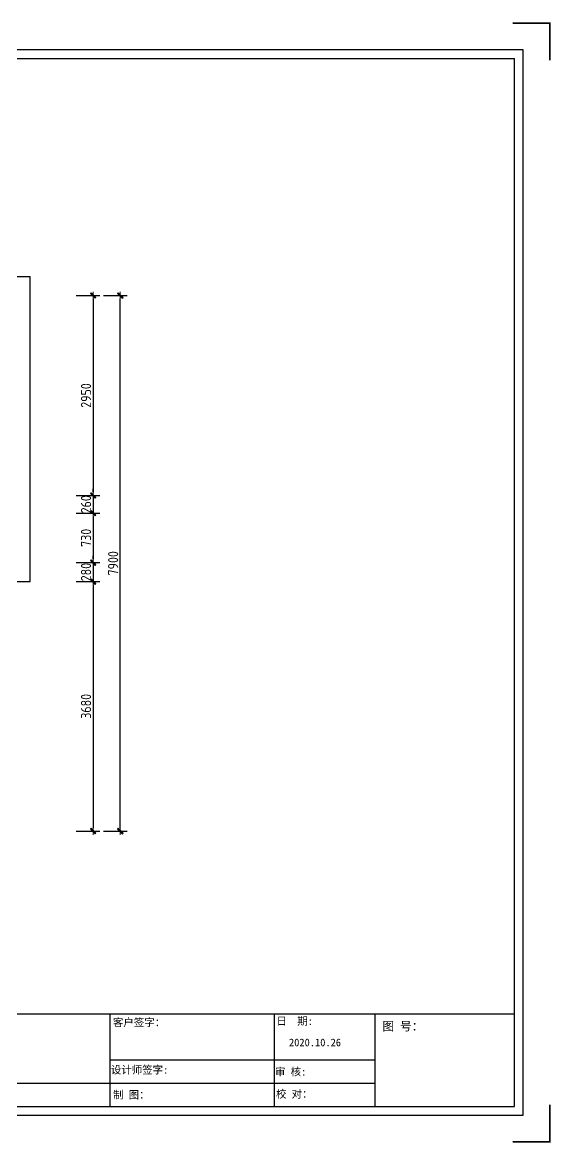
# Model space of a CAD drawing. Header units: millimetres. Extents: x -58733 to 427521, y -235734 to 553534.
# Drawn here: x 41899 to 49687, y 247313 to 263836 of the extents above; entities that cross this region are included whole.
import ezdxf

# ---------------------------------------------------------------- set-up
doc = ezdxf.new("R2010")
doc.units = ezdxf.units.MM
doc.layers.add('图框', color=251, linetype='Continuous')
doc.layers.add('目录文字', color=8, linetype='Continuous')
doc.layers.add('墙体', color=7, linetype='Continuous', lineweight=30)
doc.styles.add('CCD_DIM', font='ARCHS.SHX')
doc.styles.add('宋体', font='simsun.ttc', dxfattribs={"height": 120})
doc.dimstyles.new('海龍1：50', dxfattribs={"dimscale": 50, "dimtxt": 3, "dimasz": 1, "dimexe": 2, "dimexo": 2, "dimgap": 0.6, "dimtad": 1, "dimdec": 0, "dimrnd": 5, "dimdsep": 46, "dimtxsty": 'CCD_DIM', "dimblk": 'WS-cj', "dimcen": 1, "dimclrd": 242, "dimclre": 242, "dimclrt": 2, "dimadec": 0, "dimazin": 2, "dimtfac": 1, "dimtdec": 0, "dimtix": 1, "dimtmove": 2, "dimatfit": 3, "dimldrblk": 'CCD_Leader_Arrow', "dimfxl": 5, "dimfxlon": 1, "dimtolj": 1, "dimarcsym": 0})

# ---------------------------------------------------------------- blocks, each defined once
blk = doc.blocks.new('WS-cj')
blk.add_hatch(color=1).paths.add_polyline_path([(0.59, 0.82), (-0.82, -0.59), (-0.59, -0.82), (0.82, 0.59)])
at = {"color": 1, "linetype": 'ByBlock', "lineweight": 0}
for p, q in [((-1.1, 0), (0, 0)), ((0, 0), (1.1, 0))]:
    blk.add_line(p, q, dxfattribs=at)
at = {"color": 1}
blk.add_lwpolyline([(0.59, 0.82), (-0.82, -0.59), (-0.59, -0.82), (0.82, 0.59)], close=True, dxfattribs=at)
blk = doc.blocks.new('*D280')
at = {"color": 242, "lineweight": -2}
for p, q in [((42692, 259808), (43042, 259808)), ((42942, 259758), (42942, 256908)), ((42692, 256858), (43042, 256858))]:
    blk.add_line(p, q, dxfattribs=at)
at = {"layer": 'Defpoints', "color": 0}
for p in [(42542, 259808), (42542, 256858), (42942, 256858)]:
    blk.add_point(p, dxfattribs=at)
at = {"color": 242, "lineweight": -2, "xscale": 50, "yscale": 50, "zscale": 50}
for p, rotation in [((42942, 259808), 90), ((42942, 256858), 270)]:
    blk.add_blockref('WS-cj', p, dxfattribs=dict(at, rotation=rotation))
at = {"color": 2, "insert": (42837, 258333), "char_height": 150, "attachment_point": 5, "rotation": 90, "style": 'CCD_DIM'}
blk.add_mtext('\\A1;2950', dxfattribs=at)
blk = doc.blocks.new('CCD_Leader_Arrow')
at = {"color": 1, "linetype": 'ByBlock'}
blk.add_line((0, 0), (-1, 0), dxfattribs=at)
for points in [[(-0.86, 0.67), (-0.6, 0.85), (-0.24, 0), (0, 0)], [(-0.86, -0.67), (-0.6, -0.85), (-0.24, 0), (0, 0)]]:
    blk.add_solid(points, dxfattribs=at)
blk = doc.blocks.new('*D281')
at = {"color": 242, "lineweight": -2}
for p, q in [((42942, 256908), (42942, 256958)), ((42692, 256858), (43042, 256858)), ((42942, 256858), (42942, 256598)), ((42692, 256598), (43042, 256598)), ((42942, 256548), (42942, 256498))]:
    blk.add_line(p, q, dxfattribs=at)
at = {"layer": 'Defpoints', "color": 0}
for p in [(42542, 256858), (42542, 256598), (42942, 256598)]:
    blk.add_point(p, dxfattribs=at)
at = {"color": 242, "lineweight": -2, "xscale": 50, "yscale": 50, "zscale": 50}
for p, rotation in [((42942, 256858), 270), ((42942, 256598), 90)]:
    blk.add_blockref('WS-cj', p, dxfattribs=dict(at, rotation=rotation))
at = {"color": 2, "insert": (42837, 256728), "char_height": 150, "attachment_point": 5, "rotation": 90, "style": 'CCD_DIM'}
blk.add_mtext('\\A1;260', dxfattribs=at)
blk = doc.blocks.new('*D282')
at = {"color": 242, "lineweight": -2}
for p, q in [((42692, 256598), (43042, 256598)), ((42942, 256548), (42942, 255918)), ((42692, 255868), (43042, 255868))]:
    blk.add_line(p, q, dxfattribs=at)
at = {"layer": 'Defpoints', "color": 0}
for p in [(42542, 256598), (42542, 255868), (42942, 255868)]:
    blk.add_point(p, dxfattribs=at)
at = {"color": 242, "lineweight": -2, "xscale": 50, "yscale": 50, "zscale": 50}
for p, rotation in [((42942, 256598), 90), ((42942, 255868), 270)]:
    blk.add_blockref('WS-cj', p, dxfattribs=dict(at, rotation=rotation))
at = {"color": 2, "insert": (42837, 256233), "char_height": 150, "attachment_point": 5, "rotation": 90, "style": 'CCD_DIM'}
blk.add_mtext('\\A1;730', dxfattribs=at)
blk = doc.blocks.new('*D283')
at = {"color": 242, "lineweight": -2}
for p, q in [((42942, 255918), (42942, 255968)), ((42692, 255868), (43042, 255868)), ((42942, 255868), (42942, 255588)), ((42692, 255588), (43042, 255588)), ((42942, 255538), (42942, 255488))]:
    blk.add_line(p, q, dxfattribs=at)
at = {"layer": 'Defpoints', "color": 0}
for p in [(42542, 255868), (42542, 255588), (42942, 255588)]:
    blk.add_point(p, dxfattribs=at)
at = {"color": 242, "lineweight": -2, "xscale": 50, "yscale": 50, "zscale": 50}
for p, rotation in [((42942, 255868), 270), ((42942, 255588), 90)]:
    blk.add_blockref('WS-cj', p, dxfattribs=dict(at, rotation=rotation))
at = {"color": 2, "insert": (42837, 255728), "char_height": 150, "attachment_point": 5, "rotation": 90, "style": 'CCD_DIM'}
blk.add_mtext('\\A1;280', dxfattribs=at)
blk = doc.blocks.new('*D284')
at = {"color": 242, "lineweight": -2}
for p, q in [((42692, 255588), (43042, 255588)), ((42942, 255538), (42942, 251958)), ((42692, 251908), (43042, 251908))]:
    blk.add_line(p, q, dxfattribs=at)
at = {"layer": 'Defpoints', "color": 0}
for p in [(42542, 255588), (42542, 251908), (42942, 251908)]:
    blk.add_point(p, dxfattribs=at)
at = {"color": 242, "lineweight": -2, "xscale": 50, "yscale": 50, "zscale": 50}
for p, rotation in [((42942, 255588), 90), ((42942, 251908), 270)]:
    blk.add_blockref('WS-cj', p, dxfattribs=dict(at, rotation=rotation))
at = {"color": 2, "insert": (42837, 253748), "char_height": 150, "attachment_point": 5, "rotation": 90, "style": 'CCD_DIM'}
blk.add_mtext('\\A1;3680', dxfattribs=at)
blk = doc.blocks.new('*D285')
at = {"color": 242, "lineweight": -2}
for p, q in [((43092, 259808), (43442, 259808)), ((43342, 251958), (43342, 259758)), ((43092, 251908), (43442, 251908))]:
    blk.add_line(p, q, dxfattribs=at)
at = {"layer": 'Defpoints', "color": 0}
for p in [(42542, 259808), (43342, 259808), (42542, 251908)]:
    blk.add_point(p, dxfattribs=at)
at = {"color": 242, "lineweight": -2, "xscale": 50, "yscale": 50, "zscale": 50}
for p, rotation in [((43342, 259808), 90), ((43342, 251908), 270)]:
    blk.add_blockref('WS-cj', p, dxfattribs=dict(at, rotation=rotation))
at = {"color": 2, "insert": (43237, 255858), "char_height": 150, "attachment_point": 5, "rotation": 90, "style": 'CCD_DIM'}
blk.add_mtext('\\A1;7900', dxfattribs=at)
blk = doc.blocks.new('图框1比60')
at = {"layer": '图框', "color": 121}
for p, q in [((186038, 61389), (161670, 61389)), ((186038, 44157), (186038, 61389)), ((161670, 44157), (186038, 44157))]:
    blk.add_line(p, q, dxfattribs=at)
at = {"layer": '图框', "color": 8}
for p, q in [((161809, 61249), (185898, 61249)), ((185898, 44297), (185898, 61249)), ((185898, 45797), (185898, 61249)), ((161809, 45797), (185898, 45797)), ((161809, 45797), (185898, 45797)), ((179360, 44297), (179360, 45797)), ((182010, 45797), (182010, 44297)), ((183644, 44297), (183644, 45797)), ((182010, 45047), (179360, 45047)), ((183644, 45047), (182010, 45047)), ((179360, 44672), (176692, 44672)), ((182010, 44672), (179360, 44672)), ((183644, 44672), (182010, 44672)), ((161809, 44297), (185898, 44297))]:
    blk.add_line(p, q, dxfattribs=at)
at = {"layer": '图框', "color": 121, "const_width": 28.3}
for points in [[(185866, 61818), (186467, 61818), (186467, 61217)], [(185866, 43728), (186467, 43728), (186467, 44329)]]:
    blk.add_lwpolyline(points, dxfattribs=at)
at = {"layer": '目录文字', "color": 8, "style": '宋体', "width": 0.999898}
for s, height, p in [('客户签字：', 123.8, (179405, 45596)), ('日  期:', 123.8, (182048, 45618)), ('图 号：', 139.1, (183761, 45526)), ('2020.10.26', 123.8, (182251, 45272)), ('设计师签字:', 123.8, (179372, 44829)), ('审 核:', 123.8, (182025, 44798)), ('校 对：', 123.8, (182041, 44438)), ('制 图：', 123.8, (179407, 44425))]:
    blk.add_text(s, height=height, dxfattribs=at).set_placement(p)

msp = doc.modelspace()

# ---------------------------------------------------------------- linework, layer by layer
for p, q in [((40863.5, 260088), (42013.5, 260088)), ((42013.5, 255588), (42013.5, 260088)), ((39483.5, 255588), (42013.5, 255588))]:
    msp.add_line(p, q)

# ---------------------------------------------------------------- block references
at = {"layer": '墙体', "color": 0, "xscale": 0.9120113186390109, "yscale": 0.9120113186390109, "zscale": 0.9120113186390109}
msp.add_blockref('图框1比60', (-120386, 207445), dxfattribs=at)

# ---------------------------------------------------------------- dimensions: what is measured, and where the dimension line sits
for base, p1, p2, picture, middle in [((42942.2, 256858), (42542.2, 259808), (42542.2, 256858), '*D280', (42837.2, 258333)), ((43342.2, 259808), (42542.2, 251908), (42542.2, 259808), '*D285', (43237.2, 255858)), ((42942.2, 256598), (42542.2, 256858), (42542.2, 256598), '*D281', (42837.2, 256728)), ((42942.2, 255868), (42542.2, 256598), (42542.2, 255868), '*D282', (42837.2, 256233)), ((42942.2, 255588), (42542.2, 255868), (42542.2, 255588), '*D283', (42837.2, 255728)), ((42942.2, 251908), (42542.2, 255588), (42542.2, 251908), '*D284', (42837.2, 253748))]:
    dim = msp.add_linear_dim(base=base, p1=p1, p2=p2, angle=90, dimstyle='海龍1：50')
    dim.commit()
    dim.dimension.update_dxf_attribs({"geometry": picture, "text_midpoint": middle})

doc.saveas('drawing.dxf')
